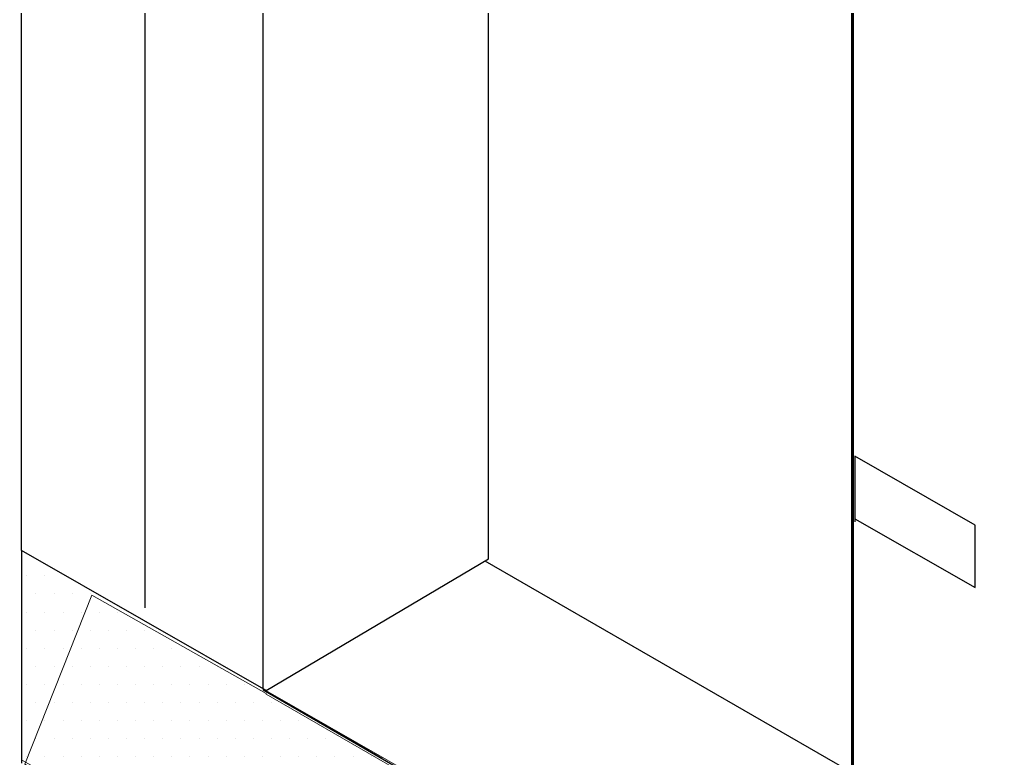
# Model space of a CAD drawing. Header units: inches. Extents: x -24 to 76, y -57 to 19.
# Drawn here: x 12.601 to 13.62, y 10.117 to 10.882 of the extents above; entities that cross this region are included whole.
import ezdxf

# ---------------------------------------------------------------- set-up
doc = ezdxf.new("R2010")
doc.units = ezdxf.units.IN
doc.header["$MEASUREMENT"] = 0
for name, color, linetype, lineweight in [('.ATI-HATCH', 7, 'Continuous', 0), ('G-ANNO-TTLB', 7, 'Continuous', 0), ('TYVEK', 7, 'Continuous', 0)]:
    doc.layers.add(name, color=color, linetype=linetype, lineweight=lineweight)

# ---------------------------------------------------------------- blocks, each defined once
blk = doc.blocks.new('Block_497')
at = {"layer": '.ATI-HATCH', "color": 243, "lineweight": 0, "true_color": 0xcc667f}
for p, q in [((12.6083, 10.3063), (12.6083, 10.3063)), ((12.6271, 10.3063), (12.6271, 10.3063)), ((12.6177, 10.2876), (12.6177, 10.2876)), ((12.6365, 10.2876), (12.6365, 10.2876)), ((12.6552, 10.2876), (12.6552, 10.2876)), ((12.674, 10.2876), (12.674, 10.2876)), ((12.6083, 10.2688), (12.6083, 10.2688)), ((12.6271, 10.2688), (12.6271, 10.2688)), ((12.6458, 10.2688), (12.6458, 10.2688)), ((12.6646, 10.2688), (12.6646, 10.2688)), ((12.6833, 10.2688), (12.6833, 10.2688)), ((12.7021, 10.2688), (12.7021, 10.2688)), ((12.6177, 10.2501), (12.6177, 10.2501)), ((12.6365, 10.2501), (12.6365, 10.2501)), ((12.6552, 10.2501), (12.6552, 10.2501)), ((12.674, 10.2501), (12.674, 10.2501)), ((12.6927, 10.2501), (12.6927, 10.2501)), ((12.7115, 10.2501), (12.7115, 10.2501)), ((12.7302, 10.2501), (12.7302, 10.2501)), ((12.6083, 10.2313), (12.6083, 10.2313)), ((12.6271, 10.2313), (12.6271, 10.2313)), ((12.6458, 10.2313), (12.6458, 10.2313)), ((12.6646, 10.2313), (12.6646, 10.2313)), ((12.6833, 10.2313), (12.6833, 10.2313)), ((12.7021, 10.2313), (12.7021, 10.2313)), ((12.7208, 10.2313), (12.7208, 10.2313)), ((12.7396, 10.2313), (12.7396, 10.2313)), ((12.7583, 10.2313), (12.7583, 10.2313)), ((12.6177, 10.2126), (12.6177, 10.2126)), ((12.6365, 10.2126), (12.6365, 10.2126)), ((12.6552, 10.2126), (12.6552, 10.2126)), ((12.674, 10.2126), (12.674, 10.2126)), ((12.6927, 10.2126), (12.6927, 10.2126)), ((12.7115, 10.2126), (12.7115, 10.2126)), ((12.7302, 10.2126), (12.7302, 10.2126)), ((12.749, 10.2126), (12.749, 10.2126)), ((12.7677, 10.2126), (12.7677, 10.2126)), ((12.7865, 10.2126), (12.7865, 10.2126)), ((12.8052, 10.2126), (12.8052, 10.2126)), ((12.6083, 10.1938), (12.6083, 10.1938)), ((12.6271, 10.1938), (12.6271, 10.1938)), ((12.6458, 10.1938), (12.6458, 10.1938)), ((12.6646, 10.1938), (12.6646, 10.1938)), ((12.6833, 10.1938), (12.6833, 10.1938)), ((12.7021, 10.1938), (12.7021, 10.1938)), ((12.7208, 10.1938), (12.7208, 10.1938)), ((12.7396, 10.1938), (12.7396, 10.1938)), ((12.7583, 10.1938), (12.7583, 10.1938)), ((12.7771, 10.1938), (12.7771, 10.1938)), ((12.7958, 10.1938), (12.7958, 10.1938)), ((12.8146, 10.1938), (12.8146, 10.1938)), ((12.8333, 10.1938), (12.8333, 10.1938)), ((12.6177, 10.1751), (12.6177, 10.1751)), ((12.6365, 10.1751), (12.6365, 10.1751)), ((12.6552, 10.1751), (12.6552, 10.1751)), ((12.674, 10.1751), (12.674, 10.1751)), ((12.6927, 10.1751), (12.6927, 10.1751)), ((12.7115, 10.1751), (12.7115, 10.1751)), ((12.7302, 10.1751), (12.7302, 10.1751)), ((12.749, 10.1751), (12.749, 10.1751)), ((12.7677, 10.1751), (12.7677, 10.1751)), ((12.7865, 10.1751), (12.7865, 10.1751)), ((12.8052, 10.1751), (12.8052, 10.1751)), ((12.824, 10.1751), (12.824, 10.1751)), ((12.8427, 10.1751), (12.8427, 10.1751)), ((12.8615, 10.1751), (12.8615, 10.1751)), ((12.6083, 10.1563), (12.6083, 10.1563)), ((12.6271, 10.1563), (12.6271, 10.1563)), ((12.6458, 10.1563), (12.6458, 10.1563)), ((12.6646, 10.1563), (12.6646, 10.1563)), ((12.6833, 10.1563), (12.6833, 10.1563)), ((12.7021, 10.1563), (12.7021, 10.1563)), ((12.7208, 10.1563), (12.7208, 10.1563)), ((12.7396, 10.1563), (12.7396, 10.1563)), ((12.7583, 10.1563), (12.7583, 10.1563)), ((12.7771, 10.1563), (12.7771, 10.1563)), ((12.7958, 10.1563), (12.7958, 10.1563)), ((12.8146, 10.1563), (12.8146, 10.1563)), ((12.8333, 10.1563), (12.8333, 10.1563)), ((12.8521, 10.1563), (12.8521, 10.1563)), ((12.8708, 10.1563), (12.8708, 10.1563)), ((12.8896, 10.1563), (12.8896, 10.1563)), ((12.6177, 10.1376), (12.6177, 10.1376)), ((12.6365, 10.1376), (12.6365, 10.1376)), ((12.6552, 10.1376), (12.6552, 10.1376)), ((12.674, 10.1376), (12.674, 10.1376)), ((12.6927, 10.1376), (12.6927, 10.1376)), ((12.7115, 10.1376), (12.7115, 10.1376)), ((12.7302, 10.1376), (12.7302, 10.1376)), ((12.749, 10.1376), (12.749, 10.1376)), ((12.7677, 10.1376), (12.7677, 10.1376)), ((12.7865, 10.1376), (12.7865, 10.1376)), ((12.8052, 10.1376), (12.8052, 10.1376)), ((12.824, 10.1376), (12.824, 10.1376)), ((12.8427, 10.1376), (12.8427, 10.1376)), ((12.8615, 10.1376), (12.8615, 10.1376)), ((12.8802, 10.1376), (12.8802, 10.1376)), ((12.899, 10.1376), (12.899, 10.1376)), ((12.9177, 10.1376), (12.9177, 10.1376)), ((12.6083, 10.1188), (12.6083, 10.1188)), ((12.6271, 10.1188), (12.6271, 10.1188)), ((12.6458, 10.1188), (12.6458, 10.1188)), ((12.6646, 10.1188), (12.6646, 10.1188)), ((12.6833, 10.1188), (12.6833, 10.1188)), ((12.7021, 10.1188), (12.7021, 10.1188)), ((12.7208, 10.1188), (12.7208, 10.1188)), ((12.7396, 10.1188), (12.7396, 10.1188)), ((12.7583, 10.1188), (12.7583, 10.1188)), ((12.7771, 10.1188), (12.7771, 10.1188)), ((12.7958, 10.1188), (12.7958, 10.1188)), ((12.8146, 10.1188), (12.8146, 10.1188)), ((12.8333, 10.1188), (12.8333, 10.1188)), ((12.8521, 10.1188), (12.8521, 10.1188)), ((12.8708, 10.1188), (12.8708, 10.1188)), ((12.8896, 10.1188), (12.8896, 10.1188)), ((12.9083, 10.1188), (12.9083, 10.1188)), ((12.9271, 10.1188), (12.9271, 10.1188)), ((12.9458, 10.1188), (12.9458, 10.1188)), ((12.9646, 10.1188), (12.9646, 10.1188))]:
    blk.add_line(p, q, dxfattribs=at)
at = {"layer": '.ATI-HATCH'}
blk.add_lwpolyline([(12.979, 10.1129), (12.8561, 10.1838), (12.8561, 10.1846), (12.6756, 10.2863), (12.6061, 10.1113), (13.389, 9.6567), (13.4681, 9.6111), (13.4684, 9.8182), (13.4684, 9.8306)], close=True, dxfattribs=at)

msp = doc.modelspace()

# ---------------------------------------------------------------- hatches: boundary and pattern name
at = {"layer": 'G-ANNO-TTLB', "true_color": 0xff00ff, "transparency": 33554687}
h = msp.add_hatch(color=6, dxfattribs=at)
edge = h.paths.add_edge_path()
edge.add_spline(control_points=[(19.9156, -15.0652), (19.9156, -15.0652), (-20.7721, -15.0652), (-20.7721, -15.0652), (-20.7721, -15.0652), (-20.7721, 19.0598), (-20.7721, 19.0598), (-20.7721, 19.0598), (19.9156, 19.0598), (19.9156, 19.0598), (19.9156, 19.0598), (19.9156, -15.0652), (19.9156, -15.0652)], knot_values=[0, 0, 0, 0, 1, 1, 1, 2, 2, 2, 3, 3, 3, 4, 4, 4, 4], degree=3, periodic=0)
edge = h.paths.add_edge_path()
edge.add_spline(control_points=[(-20.6471, 18.9348), (-20.6471, 18.9348), (-20.6471, -14.9402), (-20.6471, -14.9402), (-20.6471, -14.9402), (19.7906, -14.9402), (19.7906, -14.9402), (19.7906, -14.9402), (19.7906, 18.9348), (19.7906, 18.9348), (19.7906, 18.9348), (-20.6471, 18.9348), (-20.6471, 18.9348)], knot_values=[0, 0, 0, 0, 1, 1, 1, 2, 2, 2, 3, 3, 3, 4, 4, 4, 4], degree=3, periodic=0)
edge.add_line((-20.6471, 18.9348), (-20.6471, 18.9348))
at = {"layer": 'TYVEK', "true_color": 0x000000, "transparency": 33554687}
h = msp.add_hatch(dxfattribs=at)
h.set_pattern_fill('_U', color=18, scale=10, angle=45, style=2, pattern_type=0)
h.set_pattern_definition([(45, (0, 0), (-7.071, 7.071), [])])
h.paths.add_polyline_path([(13.454, 9.6262), (12.6029, 10.1158), (12.6029, 10.3325), (13.4557, 9.8434)])

# ---------------------------------------------------------------- linework, layer by layer
at = {"layer": 'G-ANNO-TTLB'}
for points in [[(19.9156, -15.0652), (19.9156, -15.0652), (-20.7721, -15.0652), (-20.7721, -15.0652), (-20.7721, -15.0652), (-20.7721, 19.0598), (-20.7721, 19.0598), (-20.7721, 19.0598), (19.9156, 19.0598), (19.9156, 19.0598), (19.9156, 19.0598), (19.9156, -15.0652), (19.9156, -15.0652)], [(-20.6471, 18.9348), (-20.6471, 18.9348), (-20.6471, -14.9402), (-20.6471, -14.9402), (-20.6471, -14.9402), (19.7906, -14.9402), (19.7906, -14.9402), (19.7906, -14.9402), (19.7906, 18.9348), (19.7906, 18.9348), (19.7906, 18.9348), (-20.6471, 18.9348), (-20.6471, 18.9348)]]:
    msp.add_open_spline(points, degree=3, knots=[0, 0, 0, 0, 1, 1, 1, 2, 2, 2, 3, 3, 3, 4, 4, 4, 4], dxfattribs=at)
at = {"layer": 'TYVEK', "color": 33, "lineweight": 25, "true_color": 0xcc9966}
for p, q in [((12.6029, 10.3325), (12.6029, 12.1675)), ((12.7308, 10.2733), (12.7308, 12.0935)), ((12.8528, 10.1891), (12.8528, 12.0228)), ((13.0861, 10.3241), (13.0861, 11.8879)), ((13.4651, 10.4267), (13.4651, 10.3621)), ((12.6029, 10.3325), (12.6029, 10.2225)), ((12.8558, 10.1875), (13.0861, 10.3241)), ((13.0822, 10.3218), (13.4651, 10.1009)), ((12.6029, 10.2225), (12.6029, 10.1125)), ((12.8528, 10.1883), (13.4651, 9.8351))]:
    msp.add_line(p, q, dxfattribs=at)
at = {"layer": 'TYVEK', "color": 18, "lineweight": 60, "true_color": 0x000000}
msp.add_line((13.4623, 9.3052), (13.4629, 11.6739), dxfattribs=at)
at = {"layer": 'TYVEK', "color": 2, "lineweight": 25, "true_color": 0xf5eb12}
for p, q in [((13.5895, 10.3589), (13.4651, 10.4301)), ((13.4651, 10.4301), (13.4651, 10.3655)), ((13.4651, 10.3655), (13.5895, 10.2942)), ((13.5895, 10.2942), (13.5895, 10.3589))]:
    msp.add_line(p, q, dxfattribs=at)
at = {"layer": 'TYVEK', "color": 4, "lineweight": 25, "true_color": 0x00ffff}
for p, q in [((12.8558, 10.1875), (12.6029, 10.3325)), ((12.6029, 10.3325), (12.6029, 10.1125)), ((12.8528, 10.1891), (12.9757, 10.1174))]:
    msp.add_line(p, q, dxfattribs=at)
at = {"layer": 'TYVEK'}
msp.add_lwpolyline([(13.454, 9.6262), (12.6029, 10.1158), (12.6029, 10.3325), (13.4557, 9.8434)], close=True, dxfattribs=at)

# ---------------------------------------------------------------- block references
at = {"layer": '.ATI-HATCH'}
msp.add_blockref('Block_497', (0, 0), dxfattribs=at)

doc.saveas('drawing.dxf')
